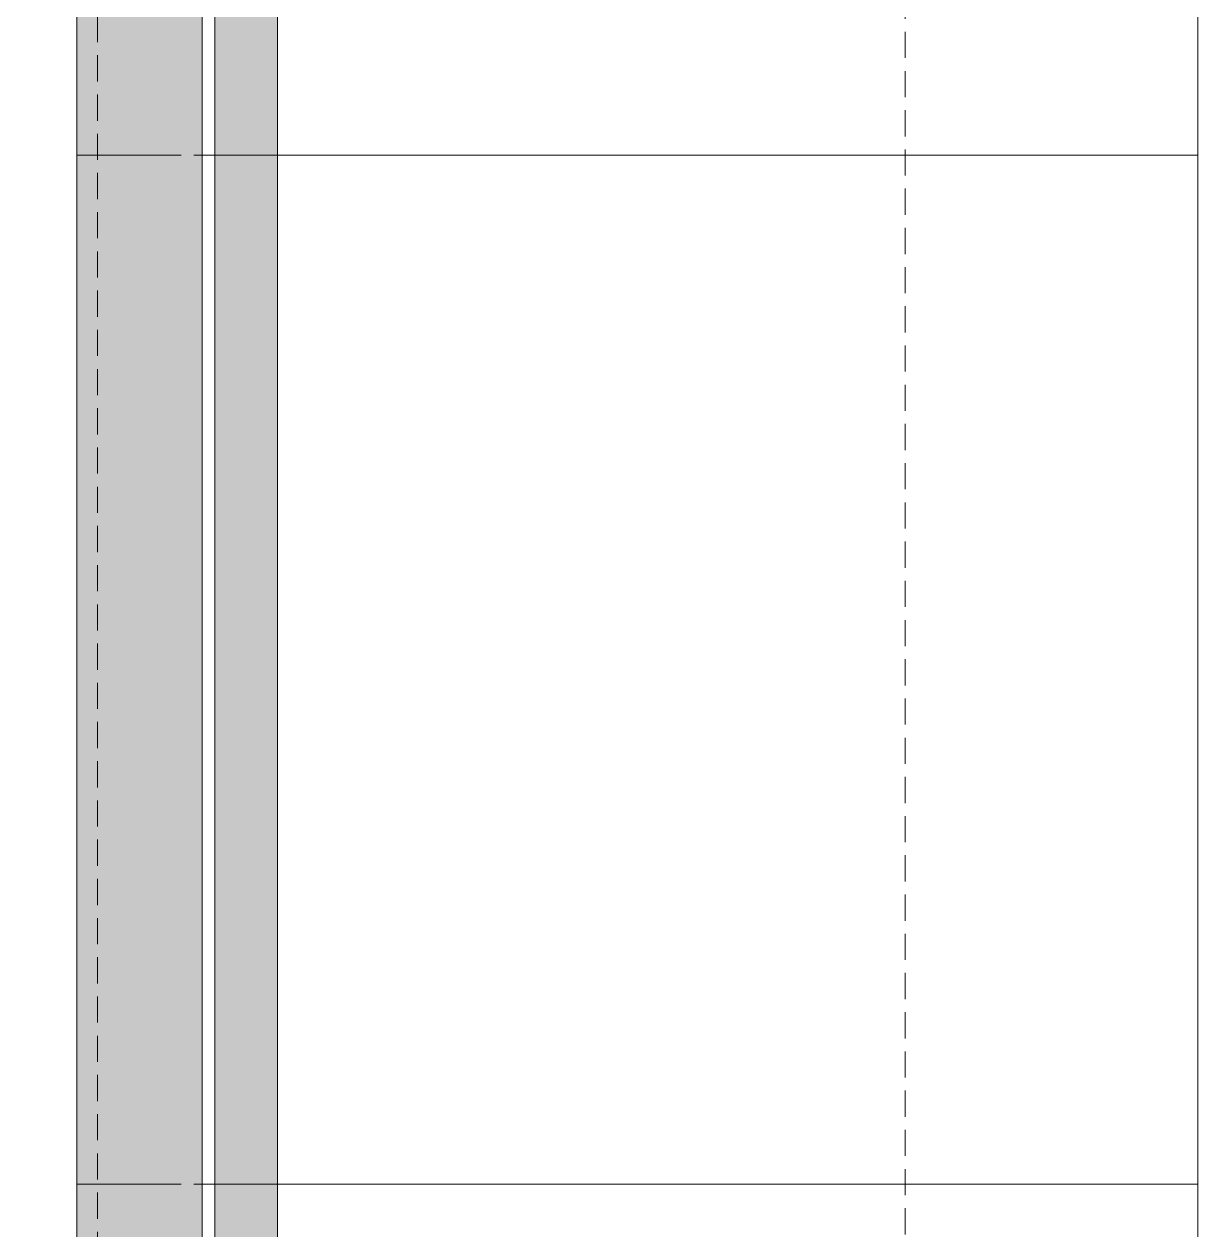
# Model space of a CAD drawing. Extents: x -2012 to 34975, y -1043 to 8321.
# Drawn here: x 33830.3 to 34110.8, y 753.6 to 1041.8 of the extents above; entities that cross this region are included whole.
import ezdxf

# ---------------------------------------------------------------- set-up
doc = ezdxf.new("R2010")
doc.units = 0
doc.header["$LTSCALE"] = 25
doc.linetypes.add('HIDDEN', pattern=[0.375, 0.25, -0.125])
for name, color, linetype, lineweight in [('05G', 8, 'Continuous', 9), ('06A', 9, 'Continuous', 9), ('06B', 9, 'Continuous', 9), ('06D', 9, 'Continuous', 9), ('09', 9, 'Continuous', 9), ('15', 9, 'Continuous', 9)]:
    doc.layers.add(name, color=color, linetype=linetype, lineweight=lineweight)

msp = doc.modelspace()

# ---------------------------------------------------------------- hatches: boundary and pattern name
at = {"layer": '05G'}
h = msp.add_hatch(color=253, dxfattribs=at)
h.dxf.hatch_style = 1
h.paths.add_polyline_path([(33872.84, 227.5), (33842.84, 227.5), (33842.84, 4007.5), (33872.84, 4007.5)])
at = {"layer": '09'}
h = msp.add_hatch(dxfattribs=at)
h.set_pattern_fill('DOTS', color=251, scale=25, style=0)
h.set_pattern_definition([(0, (-62.4881, 14.9988), (0.78125, 1.5625), [0, -1.5625])])
edge = h.paths.add_edge_path()
edge.add_line((33875.84, 224.5), (33875.84, 4010.5))
edge.add_line((33875.84, 4010.5), (33890.84, 4010.5))
edge.add_line((33890.84, 4010.5), (33890.84, 224.5))
edge.add_line((33890.84, 224.5), (33875.84, 224.5))

# ---------------------------------------------------------------- linework, layer by layer
at = {"layer": '06A'}
for points in [[(33870.84, 4027.5), (32350.84, 4027.5), (32350.84, 3922.5), (32367.84, 3922.5), (32367.84, 4010.5), (33875.84, 4010.5), (33875.84, 224.5), (32367.84, 224.5), (32367.84, 324.5), (31607.84, 324.5), (31607.84, 307.5), (32350.84, 307.5), (32350.84, 207.5), (33870.84, 207.5)], [(34110.84, 207.5), (34110.84, 4027.5)], [(33842.84, 252.5), (32395.84, 252.5), (32395.84, 352.5), (31607.84, 352.5), (31607.84, 327.5), (32370.84, 327.5), (32370.84, 227.5), (33872.84, 227.5), (33872.84, 4007.5), (32370.84, 4007.5), (32370.84, 3922.5), (32395.84, 3922.5), (32395.84, 3982.5), (33842.84, 3982.5)], [(33842.84, 227.5), (33842.84, 3983.5)], [(33872.84, 3983.5), (33872.84, 251.54)], [(33867.84, 1010.5), (33842.84, 1010.5)], [(34110.84, 1010.5), (33870.84, 1010.52)], [(33870.84, 1010.52), (34016.84, 1010.5)], [(33867.84, 764.5), (33842.84, 764.5)], [(34110.84, 764.5), (33870.84, 764.52)], [(33870.84, 764.52), (34016.84, 764.5)]]:
    msp.add_lwpolyline(points, dxfattribs=at)
at = {"layer": '06B'}
msp.add_lwpolyline([(33875.84, 224.5), (33875.84, 4010.5), (33890.84, 4010.5), (33890.84, 224.5), (33875.84, 224.5)], dxfattribs=at)
at = {"layer": '06D', "linetype": 'HIDDEN'}
for points in [[(33872.84, 227.5), (33990.84, 227.5), (34040.84, 227.5), (34040.84, 4007.5), (33872.84, 4007.5)], [(33842.84, 3987.5), (33847.84, 3987.5), (33847.84, 247.5), (32390.84, 247.5), (32390.84, 347.5), (31607.84, 347.5)]]:
    msp.add_lwpolyline(points, dxfattribs=at)
at = {"layer": '15'}
msp.add_lwpolyline([(32367.84, 3922.5), (32367.84, 4010.5), (33875.84, 4010.5), (33875.84, 224.5), (32367.84, 224.5), (32367.84, 324.49), (31607.84, 324.5), (31607.84, 327.5), (32370.84, 327.5), (32370.84, 227.5), (33872.84, 227.5), (33872.84, 4007.5), (32370.84, 4007.5), (32370.84, 3922.5)], close=True, dxfattribs=at)

doc.saveas('drawing.dxf')
